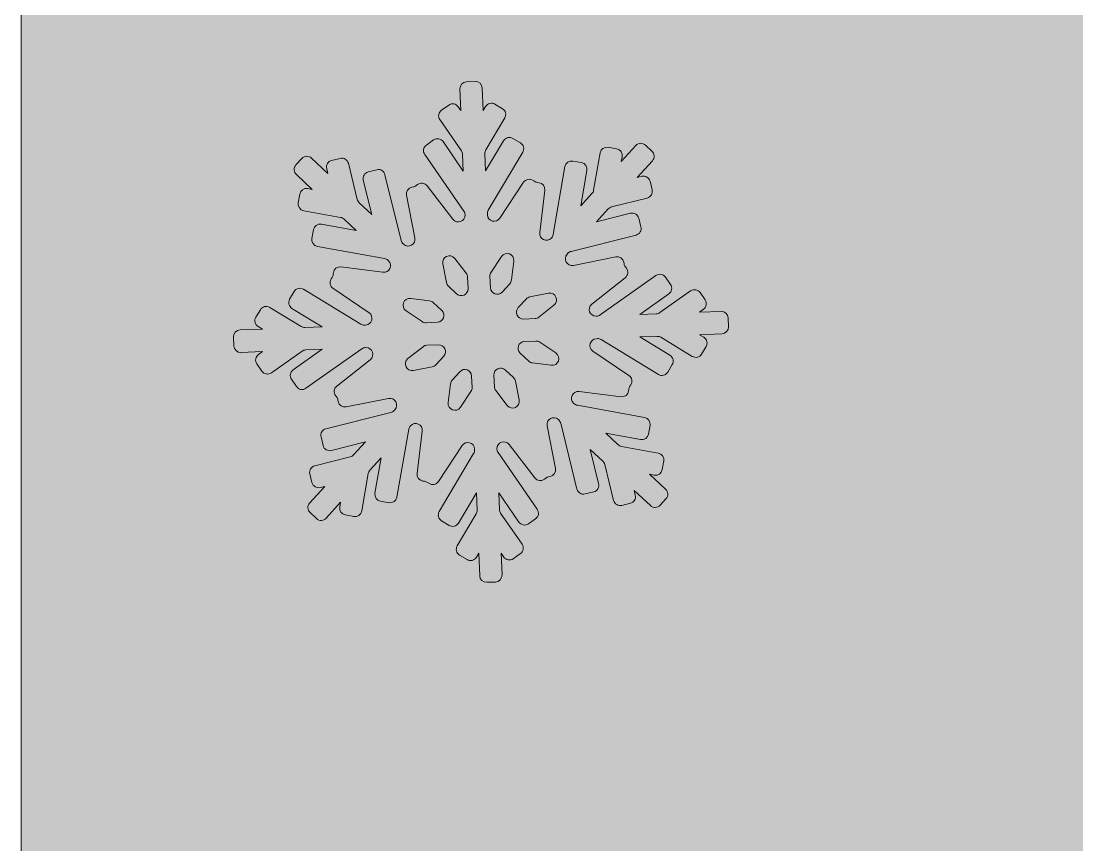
# Model space of a CAD drawing. Header units: millimetres. Extents: x 19 to 172, y -116 to -18.
# Drawn here: x 103.05 to 120.17, y -75.48 to -62.13 of the extents above; entities that cross this region are included whole.
import ezdxf

# ---------------------------------------------------------------- set-up
doc = ezdxf.new("R2010")
doc.units = ezdxf.units.MM
doc.header["$MEASUREMENT"] = 0
doc.layers.add('engraving', color=7, linetype='Continuous')
doc.layers.add('Layer 1', color=7, linetype='Continuous')

msp = doc.modelspace()

# ---------------------------------------------------------------- hatches: boundary and pattern name
at = {"layer": 'Layer 1'}
h = msp.add_hatch(color=2, dxfattribs=at)
h.dxf.hatch_style = 2
edge = h.paths.add_edge_path()
edge.add_spline(control_points=[(171.536, -51.744), (171.536, -51.744), (171.536, -30.396), (171.536, -30.396), (171.536, -30.396), (145.254, -30.396), (145.254, -30.396), (144.457, -29.628), (143.405, -29.124), (142.239, -29.035), (143.744, -27.92), (144.723, -26.137), (144.723, -24.12), (144.723, -20.74), (141.983, -17.999), (138.603, -17.999), (135.222, -17.999), (132.482, -20.74), (132.482, -24.12), (132.482, -26.137), (133.462, -27.92), (134.967, -29.035), (133.8, -29.124), (132.748, -29.628), (131.951, -30.396), (131.951, -30.396), (103.051, -30.396), (103.051, -30.396), (103.051, -30.396), (103.051, -115.545), (103.051, -115.545), (103.051, -115.545), (131.211, -115.545), (131.211, -115.545), (131.211, -115.545), (131.211, -87.872), (131.211, -87.872), (131.211, -87.872), (168.981, -87.872), (168.981, -87.872), (168.981, -87.872), (168.981, -66.463), (168.981, -66.463), (168.981, -66.463), (131.211, -66.463), (131.211, -66.463), (131.211, -66.463), (131.211, -51.744), (131.211, -51.744), (131.211, -51.744), (171.536, -51.744), (171.536, -51.744)], knot_values=[0, 0, 0, 0, 1, 1, 1, 2, 2, 2, 3, 3, 3, 4, 4, 4, 5, 5, 5, 6, 6, 6, 7, 7, 7, 8, 8, 8, 9, 9, 9, 10, 10, 10, 11, 11, 11, 12, 12, 12, 13, 13, 13, 14, 14, 14, 15, 15, 15, 16, 16, 16, 17, 17, 17, 17], degree=3, periodic=1)
edge = h.paths.add_edge_path()
edge.add_spline(control_points=[(134.795, -24.12), (134.795, -22.021), (136.503, -20.313), (138.603, -20.313), (140.702, -20.313), (142.41, -22.021), (142.41, -24.12), (142.41, -26.219), (140.702, -27.927), (138.603, -27.927), (136.503, -27.927), (134.795, -26.219), (134.795, -24.12)], knot_values=[0, 0, 0, 0, 1, 1, 1, 2, 2, 2, 3, 3, 3, 4, 4, 4, 4], degree=3, periodic=1)

# ---------------------------------------------------------------- linework, layer by layer
at = {"layer": 'engraving', "lineweight": 0}
for points, knots in [([(114.516, -66.937), (114.514, -66.877), (114.463, -66.829), (114.402, -66.832), (114.402, -66.832), (114.051, -66.845), (114.051, -66.845), (114.051, -66.845), (114.116, -66.799), (114.116, -66.799), (114.166, -66.765), (114.178, -66.696), (114.143, -66.647), (114.143, -66.647), (114.062, -66.529), (114.062, -66.529), (114.027, -66.478), (113.958, -66.466), (113.908, -66.501), (113.908, -66.501), (113.411, -66.852), (113.411, -66.852), (113.393, -66.865), (113.373, -66.872), (113.351, -66.872), (113.351, -66.872), (113.083, -66.883), (113.083, -66.883), (113.083, -66.883), (113.556, -66.549), (113.556, -66.549), (113.605, -66.514), (113.617, -66.446), (113.583, -66.396), (113.583, -66.396), (113.501, -66.278), (113.501, -66.278), (113.466, -66.228), (113.397, -66.216), (113.347, -66.251), (113.347, -66.251), (112.443, -66.89), (112.443, -66.89), (112.425, -66.902), (112.405, -66.909), (112.383, -66.91), (112.383, -66.91), (112.378, -66.91), (112.378, -66.91), (112.271, -66.914), (112.222, -66.78), (112.306, -66.713), (112.306, -66.713), (112.848, -66.286), (112.848, -66.286), (112.896, -66.249), (112.904, -66.18), (112.867, -66.132), (112.867, -66.132), (112.85, -66.11), (112.85, -66.11), (112.84, -66.096), (112.832, -66.081), (112.829, -66.064), (112.829, -66.064), (112.824, -66.036), (112.824, -66.036), (112.812, -65.976), (112.754, -65.938), (112.694, -65.949), (112.694, -65.949), (112.009, -66.086), (112.009, -66.086), (111.905, -66.107), (111.834, -65.982), (111.906, -65.904), (111.906, -65.904), (111.917, -65.891), (111.917, -65.891), (111.932, -65.875), (111.951, -65.864), (111.972, -65.859), (111.972, -65.859), (113.023, -65.595), (113.023, -65.595), (113.082, -65.58), (113.117, -65.521), (113.103, -65.462), (113.103, -65.462), (113.068, -65.322), (113.068, -65.322), (113.054, -65.263), (112.994, -65.227), (112.934, -65.242), (112.934, -65.242), (112.384, -65.38), (112.384, -65.38), (112.384, -65.38), (112.574, -65.172), (112.574, -65.172), (112.588, -65.156), (112.607, -65.145), (112.628, -65.139), (112.628, -65.139), (113.204, -64.995), (113.204, -64.995), (113.263, -64.98), (113.299, -64.92), (113.284, -64.862), (113.284, -64.862), (113.25, -64.722), (113.25, -64.722), (113.235, -64.663), (113.175, -64.627), (113.116, -64.641), (113.116, -64.641), (113.041, -64.66), (113.041, -64.66), (113.041, -64.66), (113.288, -64.39), (113.288, -64.39), (113.328, -64.345), (113.325, -64.276), (113.281, -64.235), (113.281, -64.235), (113.177, -64.138), (113.177, -64.138), (113.132, -64.096), (113.062, -64.098), (113.02, -64.144), (113.02, -64.144), (112.785, -64.402), (112.785, -64.402), (112.785, -64.402), (112.798, -64.325), (112.798, -64.325), (112.808, -64.265), (112.769, -64.208), (112.709, -64.198), (112.709, -64.198), (112.57, -64.172), (112.57, -64.172), (112.51, -64.161), (112.452, -64.202), (112.442, -64.262), (112.442, -64.262), (112.336, -64.868), (112.336, -64.868), (112.332, -64.889), (112.323, -64.908), (112.309, -64.923), (112.309, -64.923), (112.128, -65.121), (112.128, -65.121), (112.128, -65.121), (112.228, -64.548), (112.228, -64.548), (112.238, -64.489), (112.199, -64.432), (112.139, -64.421), (112.139, -64.421), (112, -64.396), (112, -64.396), (111.939, -64.385), (111.882, -64.425), (111.871, -64.485), (111.871, -64.485), (111.68, -65.587), (111.68, -65.587), (111.676, -65.608), (111.667, -65.627), (111.652, -65.643), (111.652, -65.643), (111.652, -65.643), (111.652, -65.643), (111.58, -65.722), (111.449, -65.662), (111.462, -65.555), (111.462, -65.555), (111.545, -64.869), (111.545, -64.869), (111.552, -64.808), (111.51, -64.754), (111.45, -64.746), (111.45, -64.746), (111.423, -64.743), (111.423, -64.743), (111.406, -64.74), (111.39, -64.734), (111.375, -64.724), (111.375, -64.724), (111.354, -64.71), (111.354, -64.71), (111.303, -64.675), (111.234, -64.689), (111.2, -64.74), (111.2, -64.74), (110.815, -65.322), (110.815, -65.322), (110.756, -65.411), (110.618, -65.373), (110.613, -65.266), (110.613, -65.266), (110.613, -65.254), (110.613, -65.254), (110.612, -65.232), (110.617, -65.211), (110.628, -65.193), (110.628, -65.193), (111.186, -64.253), (111.186, -64.253), (111.217, -64.201), (111.2, -64.134), (111.148, -64.102), (111.148, -64.102), (111.027, -64.028), (111.027, -64.028), (110.974, -63.996), (110.906, -64.013), (110.875, -64.066), (110.875, -64.066), (110.584, -64.555), (110.584, -64.555), (110.584, -64.555), (110.573, -64.274), (110.573, -64.274), (110.572, -64.253), (110.578, -64.232), (110.588, -64.213), (110.588, -64.213), (110.894, -63.697), (110.894, -63.697), (110.925, -63.645), (110.909, -63.578), (110.857, -63.547), (110.857, -63.547), (110.735, -63.473), (110.735, -63.473), (110.683, -63.441), (110.615, -63.458), (110.583, -63.511), (110.583, -63.511), (110.545, -63.576), (110.545, -63.576), (110.545, -63.576), (110.53, -63.21), (110.53, -63.21), (110.528, -63.15), (110.476, -63.102), (110.416, -63.105), (110.416, -63.105), (110.274, -63.11), (110.274, -63.11), (110.213, -63.112), (110.166, -63.164), (110.168, -63.225), (110.168, -63.225), (110.183, -63.577), (110.183, -63.577), (110.183, -63.577), (110.14, -63.515), (110.14, -63.515), (110.105, -63.465), (110.036, -63.452), (109.986, -63.488), (109.986, -63.488), (109.87, -63.57), (109.87, -63.57), (109.82, -63.605), (109.808, -63.673), (109.842, -63.722), (109.842, -63.722), (110.192, -64.228), (110.192, -64.228), (110.204, -64.245), (110.211, -64.265), (110.211, -64.286), (110.211, -64.286), (110.222, -64.557), (110.222, -64.557), (110.222, -64.557), (109.894, -64.081), (109.894, -64.081), (109.859, -64.031), (109.79, -64.019), (109.74, -64.054), (109.74, -64.054), (109.624, -64.136), (109.624, -64.136), (109.574, -64.171), (109.562, -64.239), (109.596, -64.289), (109.596, -64.289), (110.232, -65.208), (110.232, -65.208), (110.244, -65.225), (110.25, -65.245), (110.251, -65.266), (110.251, -65.266), (110.251, -65.268), (110.251, -65.268), (110.256, -65.375), (110.119, -65.425), (110.054, -65.34), (110.054, -65.34), (109.636, -64.797), (109.636, -64.797), (109.599, -64.748), (109.529, -64.74), (109.481, -64.778), (109.481, -64.778), (109.46, -64.794), (109.46, -64.794), (109.446, -64.805), (109.43, -64.812), (109.413, -64.815), (109.413, -64.815), (109.388, -64.821), (109.388, -64.821), (109.328, -64.832), (109.289, -64.89), (109.301, -64.95), (109.301, -64.95), (109.437, -65.641), (109.437, -65.641), (109.458, -65.746), (109.332, -65.816), (109.254, -65.743), (109.254, -65.743), (109.247, -65.737), (109.247, -65.737), (109.232, -65.722), (109.221, -65.704), (109.216, -65.683), (109.216, -65.683), (108.952, -64.617), (108.952, -64.617), (108.937, -64.558), (108.877, -64.522), (108.818, -64.537), (108.818, -64.537), (108.681, -64.571), (108.681, -64.571), (108.622, -64.586), (108.586, -64.646), (108.601, -64.705), (108.601, -64.705), (108.739, -65.261), (108.739, -65.261), (108.739, -65.261), (108.535, -65.071), (108.535, -65.071), (108.519, -65.056), (108.508, -65.037), (108.503, -65.017), (108.503, -65.017), (108.358, -64.432), (108.358, -64.432), (108.344, -64.373), (108.284, -64.337), (108.225, -64.352), (108.225, -64.352), (108.087, -64.386), (108.087, -64.386), (108.029, -64.401), (107.993, -64.46), (108.007, -64.519), (108.007, -64.519), (108.026, -64.595), (108.026, -64.595), (108.026, -64.595), (107.761, -64.348), (107.761, -64.348), (107.717, -64.306), (107.646, -64.308), (107.605, -64.354), (107.605, -64.354), (107.509, -64.459), (107.509, -64.459), (107.468, -64.504), (107.471, -64.573), (107.515, -64.614), (107.515, -64.614), (107.774, -64.856), (107.774, -64.856), (107.774, -64.856), (107.698, -64.842), (107.698, -64.842), (107.638, -64.831), (107.58, -64.871), (107.57, -64.932), (107.57, -64.932), (107.545, -65.073), (107.545, -65.073), (107.535, -65.133), (107.575, -65.19), (107.634, -65.201), (107.634, -65.201), (108.232, -65.309), (108.232, -65.309), (108.253, -65.313), (108.273, -65.322), (108.288, -65.337), (108.288, -65.337), (108.486, -65.522), (108.486, -65.522), (108.486, -65.522), (107.92, -65.42), (107.92, -65.42), (107.86, -65.409), (107.803, -65.449), (107.792, -65.509), (107.792, -65.509), (107.767, -65.651), (107.767, -65.651), (107.757, -65.711), (107.797, -65.767), (107.856, -65.778), (107.856, -65.778), (108.945, -65.975), (108.945, -65.975), (108.966, -65.979), (108.985, -65.989), (109.001, -66.003), (109.001, -66.003), (109.006, -66.008), (109.006, -66.008), (109.084, -66.081), (109.023, -66.211), (108.917, -66.198), (108.917, -66.198), (108.238, -66.111), (108.238, -66.111), (108.178, -66.104), (108.122, -66.147), (108.115, -66.207), (108.115, -66.207), (108.112, -66.235), (108.112, -66.235), (108.11, -66.252), (108.104, -66.268), (108.094, -66.283), (108.094, -66.283), (108.079, -66.306), (108.079, -66.306), (108.046, -66.356), (108.059, -66.424), (108.109, -66.458), (108.109, -66.458), (108.693, -66.854), (108.693, -66.854), (108.781, -66.914), (108.742, -67.051), (108.636, -67.055), (108.636, -67.055), (108.622, -67.056), (108.622, -67.056), (108.6, -67.057), (108.579, -67.051), (108.56, -67.04), (108.56, -67.04), (107.631, -66.474), (107.631, -66.474), (107.579, -66.442), (107.511, -66.459), (107.479, -66.512), (107.479, -66.512), (107.406, -66.635), (107.406, -66.635), (107.376, -66.687), (107.392, -66.754), (107.444, -66.785), (107.444, -66.785), (107.932, -67.083), (107.932, -67.083), (107.932, -67.083), (107.654, -67.093), (107.654, -67.093), (107.632, -67.094), (107.611, -67.089), (107.592, -67.077), (107.592, -67.077), (107.083, -66.767), (107.083, -66.767), (107.031, -66.735), (106.963, -66.753), (106.931, -66.805), (106.931, -66.805), (106.858, -66.928), (106.858, -66.928), (106.827, -66.98), (106.844, -67.047), (106.896, -67.079), (106.896, -67.079), (106.964, -67.12), (106.964, -67.12), (106.964, -67.12), (106.602, -67.134), (106.602, -67.134), (106.541, -67.137), (106.493, -67.188), (106.496, -67.249), (106.496, -67.249), (106.502, -67.393), (106.502, -67.393), (106.504, -67.453), (106.555, -67.501), (106.616, -67.498), (106.616, -67.498), (106.967, -67.485), (106.967, -67.485), (106.967, -67.485), (106.902, -67.531), (106.902, -67.531), (106.852, -67.565), (106.84, -67.634), (106.875, -67.683), (106.875, -67.683), (106.956, -67.801), (106.956, -67.801), (106.991, -67.852), (107.06, -67.864), (107.11, -67.829), (107.11, -67.829), (107.607, -67.478), (107.607, -67.478), (107.625, -67.465), (107.645, -67.458), (107.667, -67.457), (107.667, -67.457), (107.935, -67.447), (107.935, -67.447), (107.935, -67.447), (107.462, -67.781), (107.462, -67.781), (107.413, -67.816), (107.401, -67.884), (107.435, -67.934), (107.435, -67.934), (107.517, -68.052), (107.517, -68.052), (107.551, -68.102), (107.621, -68.114), (107.671, -68.079), (107.671, -68.079), (108.575, -67.44), (108.575, -67.44), (108.593, -67.428), (108.613, -67.421), (108.635, -67.42), (108.635, -67.42), (108.64, -67.42), (108.64, -67.42), (108.747, -67.416), (108.796, -67.55), (108.712, -67.616), (108.712, -67.616), (108.17, -68.044), (108.17, -68.044), (108.122, -68.081), (108.114, -68.15), (108.151, -68.197), (108.151, -68.197), (108.168, -68.22), (108.168, -68.22), (108.178, -68.234), (108.186, -68.249), (108.189, -68.266), (108.189, -68.266), (108.194, -68.294), (108.194, -68.294), (108.206, -68.353), (108.264, -68.392), (108.324, -68.38), (108.324, -68.38), (109.009, -68.244), (109.009, -68.244), (109.113, -68.223), (109.184, -68.348), (109.112, -68.426), (109.112, -68.426), (109.101, -68.439), (109.101, -68.439), (109.086, -68.455), (109.067, -68.466), (109.046, -68.471), (109.046, -68.471), (107.995, -68.735), (107.995, -68.735), (107.936, -68.75), (107.901, -68.809), (107.915, -68.868), (107.915, -68.868), (107.95, -69.008), (107.95, -69.008), (107.964, -69.067), (108.024, -69.103), (108.084, -69.088), (108.084, -69.088), (108.634, -68.95), (108.634, -68.95), (108.634, -68.95), (108.444, -69.158), (108.444, -69.158), (108.43, -69.174), (108.411, -69.185), (108.39, -69.191), (108.39, -69.191), (107.814, -69.335), (107.814, -69.335), (107.755, -69.35), (107.719, -69.409), (107.734, -69.468), (107.734, -69.468), (107.768, -69.608), (107.768, -69.608), (107.783, -69.667), (107.843, -69.703), (107.902, -69.688), (107.902, -69.688), (107.977, -69.67), (107.977, -69.67), (107.977, -69.67), (107.73, -69.94), (107.73, -69.94), (107.69, -69.984), (107.693, -70.053), (107.737, -70.095), (107.737, -70.095), (107.841, -70.192), (107.841, -70.192), (107.886, -70.234), (107.956, -70.231), (107.998, -70.186), (107.998, -70.186), (108.233, -69.928), (108.233, -69.928), (108.233, -69.928), (108.22, -70.005), (108.22, -70.005), (108.21, -70.065), (108.249, -70.122), (108.309, -70.132), (108.309, -70.132), (108.448, -70.158), (108.448, -70.158), (108.508, -70.168), (108.566, -70.128), (108.576, -70.068), (108.576, -70.068), (108.682, -69.462), (108.682, -69.462), (108.686, -69.441), (108.695, -69.422), (108.709, -69.407), (108.709, -69.407), (108.89, -69.208), (108.89, -69.208), (108.89, -69.208), (108.79, -69.782), (108.79, -69.782), (108.78, -69.841), (108.819, -69.898), (108.879, -69.909), (108.879, -69.909), (109.018, -69.934), (109.018, -69.934), (109.078, -69.945), (109.136, -69.905), (109.147, -69.845), (109.147, -69.845), (109.338, -68.743), (109.338, -68.743), (109.342, -68.722), (109.351, -68.703), (109.366, -68.687), (109.366, -68.687), (109.366, -68.687), (109.366, -68.687), (109.438, -68.608), (109.569, -68.668), (109.556, -68.775), (109.556, -68.775), (109.473, -69.461), (109.473, -69.461), (109.466, -69.521), (109.508, -69.576), (109.568, -69.584), (109.568, -69.584), (109.595, -69.587), (109.595, -69.587), (109.612, -69.589), (109.628, -69.596), (109.643, -69.605), (109.643, -69.605), (109.664, -69.62), (109.664, -69.62), (109.715, -69.655), (109.784, -69.641), (109.818, -69.59), (109.818, -69.59), (110.203, -69.008), (110.203, -69.008), (110.262, -68.918), (110.4, -68.957), (110.405, -69.064), (110.405, -69.064), (110.405, -69.076), (110.405, -69.076), (110.406, -69.098), (110.401, -69.119), (110.39, -69.137), (110.39, -69.137), (109.832, -70.077), (109.832, -70.077), (109.801, -70.129), (109.818, -70.196), (109.87, -70.228), (109.87, -70.228), (109.991, -70.302), (109.991, -70.302), (110.044, -70.334), (110.112, -70.317), (110.143, -70.264), (110.143, -70.264), (110.434, -69.774), (110.434, -69.774), (110.434, -69.774), (110.445, -70.056), (110.445, -70.056), (110.446, -70.077), (110.44, -70.098), (110.43, -70.117), (110.43, -70.117), (110.124, -70.633), (110.124, -70.633), (110.093, -70.685), (110.109, -70.752), (110.161, -70.783), (110.161, -70.783), (110.283, -70.857), (110.283, -70.857), (110.335, -70.889), (110.403, -70.872), (110.435, -70.819), (110.435, -70.819), (110.473, -70.754), (110.473, -70.754), (110.473, -70.754), (110.488, -71.12), (110.488, -71.12), (110.49, -71.18), (110.542, -71.228), (110.602, -71.225), (110.602, -71.225), (110.744, -71.22), (110.744, -71.22), (110.805, -71.217), (110.852, -71.166), (110.85, -71.105), (110.85, -71.105), (110.835, -70.752), (110.835, -70.752), (110.835, -70.752), (110.878, -70.815), (110.878, -70.815), (110.913, -70.865), (110.982, -70.877), (111.032, -70.842), (111.032, -70.842), (111.148, -70.76), (111.148, -70.76), (111.198, -70.725), (111.21, -70.657), (111.176, -70.608), (111.176, -70.608), (110.826, -70.102), (110.826, -70.102), (110.814, -70.085), (110.807, -70.064), (110.807, -70.044), (110.807, -70.044), (110.796, -69.773), (110.796, -69.773), (110.796, -69.773), (111.124, -70.248), (111.124, -70.248), (111.159, -70.299), (111.228, -70.311), (111.278, -70.276), (111.278, -70.276), (111.394, -70.194), (111.394, -70.194), (111.444, -70.159), (111.456, -70.091), (111.422, -70.041), (111.422, -70.041), (110.786, -69.122), (110.786, -69.122), (110.775, -69.105), (110.768, -69.085), (110.767, -69.064), (110.767, -69.064), (110.767, -69.062), (110.767, -69.062), (110.762, -68.955), (110.899, -68.905), (110.964, -68.991), (110.964, -68.991), (111.382, -69.533), (111.382, -69.533), (111.419, -69.582), (111.489, -69.59), (111.537, -69.552), (111.537, -69.552), (111.558, -69.536), (111.558, -69.536), (111.572, -69.525), (111.588, -69.518), (111.605, -69.515), (111.605, -69.515), (111.63, -69.509), (111.63, -69.509), (111.69, -69.497), (111.729, -69.44), (111.717, -69.38), (111.717, -69.38), (111.581, -68.688), (111.581, -68.688), (111.56, -68.584), (111.686, -68.514), (111.764, -68.587), (111.764, -68.587), (111.771, -68.593), (111.771, -68.593), (111.786, -68.608), (111.797, -68.626), (111.802, -68.647), (111.802, -68.647), (112.066, -69.713), (112.066, -69.713), (112.081, -69.772), (112.141, -69.808), (112.2, -69.793), (112.2, -69.793), (112.337, -69.759), (112.337, -69.759), (112.396, -69.744), (112.432, -69.684), (112.417, -69.625), (112.417, -69.625), (112.279, -69.069), (112.279, -69.069), (112.279, -69.069), (112.483, -69.259), (112.483, -69.259), (112.499, -69.274), (112.51, -69.293), (112.515, -69.313), (112.515, -69.313), (112.66, -69.898), (112.66, -69.898), (112.674, -69.957), (112.734, -69.993), (112.793, -69.978), (112.793, -69.978), (112.931, -69.944), (112.931, -69.944), (112.989, -69.929), (113.025, -69.869), (113.011, -69.811), (113.011, -69.811), (112.992, -69.735), (112.992, -69.735), (112.992, -69.735), (113.257, -69.982), (113.257, -69.982), (113.301, -70.024), (113.372, -70.021), (113.413, -69.976), (113.413, -69.976), (113.509, -69.871), (113.509, -69.871), (113.55, -69.826), (113.547, -69.757), (113.503, -69.716), (113.503, -69.716), (113.244, -69.474), (113.244, -69.474), (113.244, -69.474), (113.32, -69.488), (113.32, -69.488), (113.38, -69.499), (113.438, -69.458), (113.448, -69.398), (113.448, -69.398), (113.473, -69.256), (113.473, -69.256), (113.483, -69.197), (113.443, -69.14), (113.384, -69.129), (113.384, -69.129), (112.786, -69.021), (112.786, -69.021), (112.765, -69.017), (112.745, -69.008), (112.73, -68.993), (112.73, -68.993), (112.532, -68.808), (112.532, -68.808), (112.532, -68.808), (113.098, -68.91), (113.098, -68.91), (113.158, -68.921), (113.215, -68.881), (113.226, -68.821), (113.226, -68.821), (113.251, -68.679), (113.251, -68.679), (113.261, -68.619), (113.221, -68.562), (113.162, -68.552), (113.162, -68.552), (112.073, -68.355), (112.073, -68.355), (112.052, -68.351), (112.033, -68.341), (112.017, -68.327), (112.017, -68.327), (112.012, -68.322), (112.012, -68.322), (111.934, -68.249), (111.995, -68.119), (112.101, -68.132), (112.101, -68.132), (112.78, -68.218), (112.78, -68.218), (112.84, -68.226), (112.895, -68.183), (112.903, -68.123), (112.903, -68.123), (112.906, -68.095), (112.906, -68.095), (112.908, -68.078), (112.914, -68.062), (112.924, -68.047), (112.924, -68.047), (112.939, -68.024), (112.939, -68.024), (112.972, -67.973), (112.959, -67.906), (112.909, -67.872), (112.909, -67.872), (112.325, -67.476), (112.325, -67.476), (112.237, -67.416), (112.276, -67.279), (112.383, -67.275), (112.383, -67.275), (112.396, -67.274), (112.396, -67.274), (112.418, -67.273), (112.439, -67.279), (112.458, -67.29), (112.458, -67.29), (113.387, -67.856), (113.387, -67.856), (113.439, -67.888), (113.507, -67.871), (113.539, -67.818), (113.539, -67.818), (113.612, -67.695), (113.612, -67.695), (113.642, -67.643), (113.626, -67.576), (113.574, -67.545), (113.574, -67.545), (113.086, -67.247), (113.086, -67.247), (113.086, -67.247), (113.364, -67.237), (113.364, -67.237), (113.386, -67.236), (113.407, -67.241), (113.426, -67.253), (113.426, -67.253), (113.935, -67.562), (113.935, -67.562), (113.987, -67.594), (114.055, -67.577), (114.087, -67.525), (114.087, -67.525), (114.16, -67.402), (114.16, -67.402), (114.19, -67.35), (114.174, -67.283), (114.122, -67.251), (114.122, -67.251), (114.054, -67.21), (114.054, -67.21), (114.054, -67.21), (114.416, -67.196), (114.416, -67.196), (114.477, -67.193), (114.525, -67.142), (114.522, -67.081), (114.522, -67.081), (114.516, -66.937), (114.516, -66.937)], [0, 0, 0, 0, 1, 1, 1, 2, 2, 2, 3, 3, 3, 4, 4, 4, 5, 5, 5, 6, 6, 6, 7, 7, 7, 8, 8, 8, 9, 9, 9, 10, 10, 10, 11, 11, 11, 12, 12, 12, 13, 13, 13, 14, 14, 14, 15, 15, 15, 16, 16, 16, 17, 17, 17, 18, 18, 18, 19, 19, 19, 20, 20, 20, 21, 21, 21, 22, 22, 22, 23, 23, 23, 24, 24, 24, 25, 25, 25, 26, 26, 26, 27, 27, 27, 28, 28, 28, 29, 29, 29, 30, 30, 30, 31, 31, 31, 32, 32, 32, 33, 33, 33, 34, 34, 34, 35, 35, 35, 36, 36, 36, 37, 37, 37, 38, 38, 38, 39, 39, 39, 40, 40, 40, 41, 41, 41, 42, 42, 42, 43, 43, 43, 44, 44, 44, 45, 45, 45, 46, 46, 46, 47, 47, 47, 48, 48, 48, 49, 49, 49, 50, 50, 50, 51, 51, 51, 52, 52, 52, 53, 53, 53, 54, 54, 54, 55, 55, 55, 56, 56, 56, 57, 57, 57, 58, 58, 58, 59, 59, 59, 60, 60, 60, 61, 61, 61, 62, 62, 62, 63, 63, 63, 64, 64, 64, 65, 65, 65, 66, 66, 66, 67, 67, 67, 68, 68, 68, 69, 69, 69, 70, 70, 70, 71, 71, 71, 72, 72, 72, 73, 73, 73, 74, 74, 74, 75, 75, 75, 76, 76, 76, 77, 77, 77, 78, 78, 78, 79, 79, 79, 80, 80, 80, 81, 81, 81, 82, 82, 82, 83, 83, 83, 84, 84, 84, 85, 85, 85, 86, 86, 86, 87, 87, 87, 88, 88, 88, 89, 89, 89, 90, 90, 90, 91, 91, 91, 92, 92, 92, 93, 93, 93, 94, 94, 94, 95, 95, 95, 96, 96, 96, 97, 97, 97, 98, 98, 98, 99, 99, 99, 100, 100, 100, 101, 101, 101, 102, 102, 102, 103, 103, 103, 104, 104, 104, 105, 105, 105, 106, 106, 106, 107, 107, 107, 108, 108, 108, 109, 109, 109, 110, 110, 110, 111, 111, 111, 112, 112, 112, 113, 113, 113, 114, 114, 114, 115, 115, 115, 116, 116, 116, 117, 117, 117, 118, 118, 118, 119, 119, 119, 120, 120, 120, 121, 121, 121, 122, 122, 122, 123, 123, 123, 124, 124, 124, 125, 125, 125, 126, 126, 126, 127, 127, 127, 128, 128, 128, 129, 129, 129, 130, 130, 130, 131, 131, 131, 132, 132, 132, 133, 133, 133, 134, 134, 134, 135, 135, 135, 136, 136, 136, 137, 137, 137, 138, 138, 138, 139, 139, 139, 140, 140, 140, 141, 141, 141, 142, 142, 142, 143, 143, 143, 144, 144, 144, 145, 145, 145, 146, 146, 146, 147, 147, 147, 148, 148, 148, 149, 149, 149, 150, 150, 150, 151, 151, 151, 152, 152, 152, 153, 153, 153, 154, 154, 154, 155, 155, 155, 156, 156, 156, 157, 157, 157, 158, 158, 158, 159, 159, 159, 160, 160, 160, 161, 161, 161, 162, 162, 162, 163, 163, 163, 164, 164, 164, 165, 165, 165, 166, 166, 166, 167, 167, 167, 168, 168, 168, 169, 169, 169, 170, 170, 170, 171, 171, 171, 172, 172, 172, 173, 173, 173, 174, 174, 174, 175, 175, 175, 176, 176, 176, 177, 177, 177, 178, 178, 178, 179, 179, 179, 180, 180, 180, 181, 181, 181, 182, 182, 182, 183, 183, 183, 184, 184, 184, 185, 185, 185, 186, 186, 186, 187, 187, 187, 188, 188, 188, 189, 189, 189, 190, 190, 190, 191, 191, 191, 192, 192, 192, 193, 193, 193, 194, 194, 194, 195, 195, 195, 196, 196, 196, 197, 197, 197, 198, 198, 198, 199, 199, 199, 200, 200, 200, 201, 201, 201, 202, 202, 202, 203, 203, 203, 204, 204, 204, 205, 205, 205, 206, 206, 206, 207, 207, 207, 208, 208, 208, 209, 209, 209, 210, 210, 210, 211, 211, 211, 212, 212, 212, 213, 213, 213, 214, 214, 214, 215, 215, 215, 216, 216, 216, 217, 217, 217, 218, 218, 218, 219, 219, 219, 220, 220, 220, 221, 221, 221, 222, 222, 222, 223, 223, 223, 224, 224, 224, 225, 225, 225, 226, 226, 226, 227, 227, 227, 228, 228, 228, 229, 229, 229, 230, 230, 230, 231, 231, 231, 232, 232, 232, 233, 233, 233, 234, 234, 234, 235, 235, 235, 236, 236, 236, 237, 237, 237, 238, 238, 238, 239, 239, 239, 240, 240, 240, 241, 241, 241, 242, 242, 242, 243, 243, 243, 244, 244, 244, 245, 245, 245, 246, 246, 246, 247, 247, 247, 248, 248, 248, 249, 249, 249, 250, 250, 250, 251, 251, 251, 252, 252, 252, 253, 253, 253, 254, 254, 254, 255, 255, 255, 256, 256, 256, 257, 257, 257, 258, 258, 258, 259, 259, 259, 260, 260, 260, 261, 261, 261, 262, 262, 262, 263, 263, 263, 264, 264, 264, 265, 265, 265, 266, 266, 266, 267, 267, 267, 268, 268, 268, 269, 269, 269, 270, 270, 270, 271, 271, 271, 272, 272, 272, 273, 273, 273, 274, 274, 274, 275, 275, 275, 276, 276, 276, 277, 277, 277, 278, 278, 278, 279, 279, 279, 280, 280, 280, 281, 281, 281, 282, 282, 282, 283, 283, 283, 284, 284, 284, 285, 285, 285, 286, 286, 286, 287, 287, 287, 288, 288, 288, 289, 289, 289, 290, 290, 290, 291, 291, 291, 292, 292, 292, 293, 293, 293, 294, 294, 294, 295, 295, 295, 296, 296, 296, 297, 297, 297, 298, 298, 298, 299, 299, 299, 300, 300, 300, 301, 301, 301, 302, 302, 302, 303, 303, 303, 304, 304, 304, 305, 305, 305, 306, 306, 306, 307, 307, 307, 308, 308, 308, 309, 309, 309, 310, 310, 310, 311, 311, 311, 312, 312, 312, 313, 313, 313, 314, 314, 314, 315, 315, 315, 316, 316, 316, 317, 317, 317, 318, 318, 318, 319, 319, 319, 320, 320, 320, 321, 321, 321, 322, 322, 322, 323, 323, 323, 324, 324, 324, 325, 325, 325, 326, 326, 326, 327, 327, 327, 328, 328, 328, 329, 329, 329, 330, 330, 330, 331, 331, 331, 332, 332, 332, 333, 333, 333, 334, 334, 334, 335, 335, 335, 336, 336, 336, 336]), ([(110.084, -65.973), (110.084, -65.973), (110.269, -66.213), (110.269, -66.213), (110.283, -66.231), (110.291, -66.253), (110.292, -66.276), (110.292, -66.276), (110.299, -66.462), (110.299, -66.462), (110.303, -66.561), (110.186, -66.615), (110.114, -66.547), (110.114, -66.547), (109.981, -66.423), (109.981, -66.423), (109.964, -66.407), (109.953, -66.387), (109.949, -66.364), (109.949, -66.364), (109.889, -66.062), (109.889, -66.062), (109.866, -65.948), (110.013, -65.881), (110.084, -65.973)], [0, 0, 0, 0, 1, 1, 1, 2, 2, 2, 3, 3, 3, 4, 4, 4, 5, 5, 5, 6, 6, 6, 7, 7, 7, 8, 8, 8, 8]), ([(110.661, -66.449), (110.661, -66.449), (110.654, -66.263), (110.654, -66.263), (110.653, -66.24), (110.659, -66.217), (110.672, -66.198), (110.672, -66.198), (110.84, -65.944), (110.84, -65.944), (110.904, -65.847), (111.055, -65.902), (111.041, -66.018), (111.041, -66.018), (111.004, -66.323), (111.004, -66.323), (111.001, -66.346), (110.991, -66.367), (110.976, -66.384), (110.976, -66.384), (110.853, -66.519), (110.853, -66.519), (110.786, -66.592), (110.665, -66.548), (110.661, -66.449)], [0, 0, 0, 0, 1, 1, 1, 2, 2, 2, 3, 3, 3, 4, 4, 4, 5, 5, 5, 6, 6, 6, 7, 7, 7, 8, 8, 8, 8]), ([(111.114, -66.771), (111.114, -66.771), (111.241, -66.632), (111.241, -66.632), (111.257, -66.615), (111.278, -66.603), (111.301, -66.599), (111.301, -66.599), (111.603, -66.538), (111.603, -66.538), (111.717, -66.516), (111.784, -66.661), (111.693, -66.733), (111.693, -66.733), (111.449, -66.925), (111.449, -66.925), (111.431, -66.939), (111.409, -66.948), (111.385, -66.949), (111.385, -66.949), (111.2, -66.956), (111.2, -66.956), (111.102, -66.96), (111.048, -66.844), (111.114, -66.771)], [0, 0, 0, 0, 1, 1, 1, 2, 2, 2, 3, 3, 3, 4, 4, 4, 5, 5, 5, 6, 6, 6, 7, 7, 7, 8, 8, 8, 8]), ([(109.553, -66.998), (109.553, -66.998), (109.295, -66.823), (109.295, -66.823), (109.199, -66.758), (109.255, -66.608), (109.37, -66.622), (109.37, -66.622), (109.674, -66.661), (109.674, -66.661), (109.697, -66.664), (109.718, -66.674), (109.735, -66.69), (109.735, -66.69), (109.874, -66.819), (109.874, -66.819), (109.945, -66.886), (109.901, -67.006), (109.803, -67.01), (109.803, -67.01), (109.619, -67.017), (109.619, -67.017), (109.596, -67.018), (109.573, -67.011), (109.553, -66.998)], [0, 0, 0, 0, 1, 1, 1, 2, 2, 2, 3, 3, 3, 4, 4, 4, 5, 5, 5, 6, 6, 6, 7, 7, 7, 8, 8, 8, 8]), ([(109.904, -67.558), (109.904, -67.558), (109.777, -67.697), (109.777, -67.697), (109.761, -67.715), (109.74, -67.727), (109.717, -67.731), (109.717, -67.731), (109.415, -67.792), (109.415, -67.792), (109.301, -67.814), (109.234, -67.669), (109.325, -67.597), (109.325, -67.597), (109.569, -67.405), (109.569, -67.405), (109.587, -67.39), (109.61, -67.382), (109.633, -67.381), (109.633, -67.381), (109.818, -67.374), (109.818, -67.374), (109.916, -67.37), (109.97, -67.486), (109.904, -67.558)], [0, 0, 0, 0, 1, 1, 1, 2, 2, 2, 3, 3, 3, 4, 4, 4, 5, 5, 5, 6, 6, 6, 7, 7, 7, 8, 8, 8, 8]), ([(111.465, -67.332), (111.465, -67.332), (111.723, -67.507), (111.723, -67.507), (111.819, -67.572), (111.762, -67.722), (111.647, -67.707), (111.647, -67.707), (111.344, -67.669), (111.344, -67.669), (111.321, -67.666), (111.3, -67.656), (111.283, -67.64), (111.283, -67.64), (111.144, -67.51), (111.144, -67.51), (111.073, -67.444), (111.117, -67.324), (111.215, -67.32), (111.215, -67.32), (111.399, -67.313), (111.399, -67.313), (111.422, -67.312), (111.445, -67.318), (111.465, -67.332)], [0, 0, 0, 0, 1, 1, 1, 2, 2, 2, 3, 3, 3, 4, 4, 4, 5, 5, 5, 6, 6, 6, 7, 7, 7, 8, 8, 8, 8]), ([(110.357, -67.881), (110.357, -67.881), (110.364, -68.067), (110.364, -68.067), (110.365, -68.09), (110.359, -68.113), (110.346, -68.132), (110.346, -68.132), (110.178, -68.386), (110.178, -68.386), (110.114, -68.483), (109.963, -68.428), (109.977, -68.312), (109.977, -68.312), (110.014, -68.007), (110.014, -68.007), (110.017, -67.984), (110.027, -67.963), (110.042, -67.946), (110.042, -67.946), (110.165, -67.811), (110.165, -67.811), (110.232, -67.738), (110.353, -67.782), (110.357, -67.881)], [0, 0, 0, 0, 1, 1, 1, 2, 2, 2, 3, 3, 3, 4, 4, 4, 5, 5, 5, 6, 6, 6, 7, 7, 7, 8, 8, 8, 8]), ([(110.934, -68.357), (110.934, -68.357), (110.749, -68.117), (110.749, -68.117), (110.735, -68.099), (110.727, -68.077), (110.726, -68.054), (110.726, -68.054), (110.718, -67.867), (110.718, -67.867), (110.715, -67.769), (110.832, -67.715), (110.904, -67.783), (110.904, -67.783), (111.037, -67.907), (111.037, -67.907), (111.053, -67.922), (111.065, -67.943), (111.069, -67.966), (111.069, -67.966), (111.129, -68.268), (111.129, -68.268), (111.152, -68.382), (111.005, -68.449), (110.934, -68.357)], [0, 0, 0, 0, 1, 1, 1, 2, 2, 2, 3, 3, 3, 4, 4, 4, 5, 5, 5, 6, 6, 6, 7, 7, 7, 8, 8, 8, 8])]:
    msp.add_open_spline(points, degree=3, knots=knots, dxfattribs=at)
at = {"layer": 'Layer 1', "lineweight": 0}
msp.add_open_spline([(171.536, -51.744), (171.536, -51.744), (171.536, -30.396), (171.536, -30.396), (171.536, -30.396), (145.254, -30.396), (145.254, -30.396), (144.457, -29.628), (143.405, -29.124), (142.239, -29.035), (143.744, -27.92), (144.723, -26.137), (144.723, -24.12), (144.723, -20.74), (141.983, -17.999), (138.603, -17.999), (135.222, -17.999), (132.482, -20.74), (132.482, -24.12), (132.482, -26.137), (133.462, -27.92), (134.967, -29.035), (133.8, -29.124), (132.748, -29.628), (131.951, -30.396), (131.951, -30.396), (103.051, -30.396), (103.051, -30.396), (103.051, -30.396), (103.051, -115.545), (103.051, -115.545), (103.051, -115.545), (131.211, -115.545), (131.211, -115.545), (131.211, -115.545), (131.211, -87.872), (131.211, -87.872), (131.211, -87.872), (168.981, -87.872), (168.981, -87.872), (168.981, -87.872), (168.981, -66.463), (168.981, -66.463), (168.981, -66.463), (131.211, -66.463), (131.211, -66.463), (131.211, -66.463), (131.211, -51.744), (131.211, -51.744), (131.211, -51.744), (171.536, -51.744), (171.536, -51.744)], degree=3, knots=[0, 0, 0, 0, 1, 1, 1, 2, 2, 2, 3, 3, 3, 4, 4, 4, 5, 5, 5, 6, 6, 6, 7, 7, 7, 8, 8, 8, 9, 9, 9, 10, 10, 10, 11, 11, 11, 12, 12, 12, 13, 13, 13, 14, 14, 14, 15, 15, 15, 16, 16, 16, 17, 17, 17, 17], dxfattribs=at)

doc.saveas('drawing.dxf')
